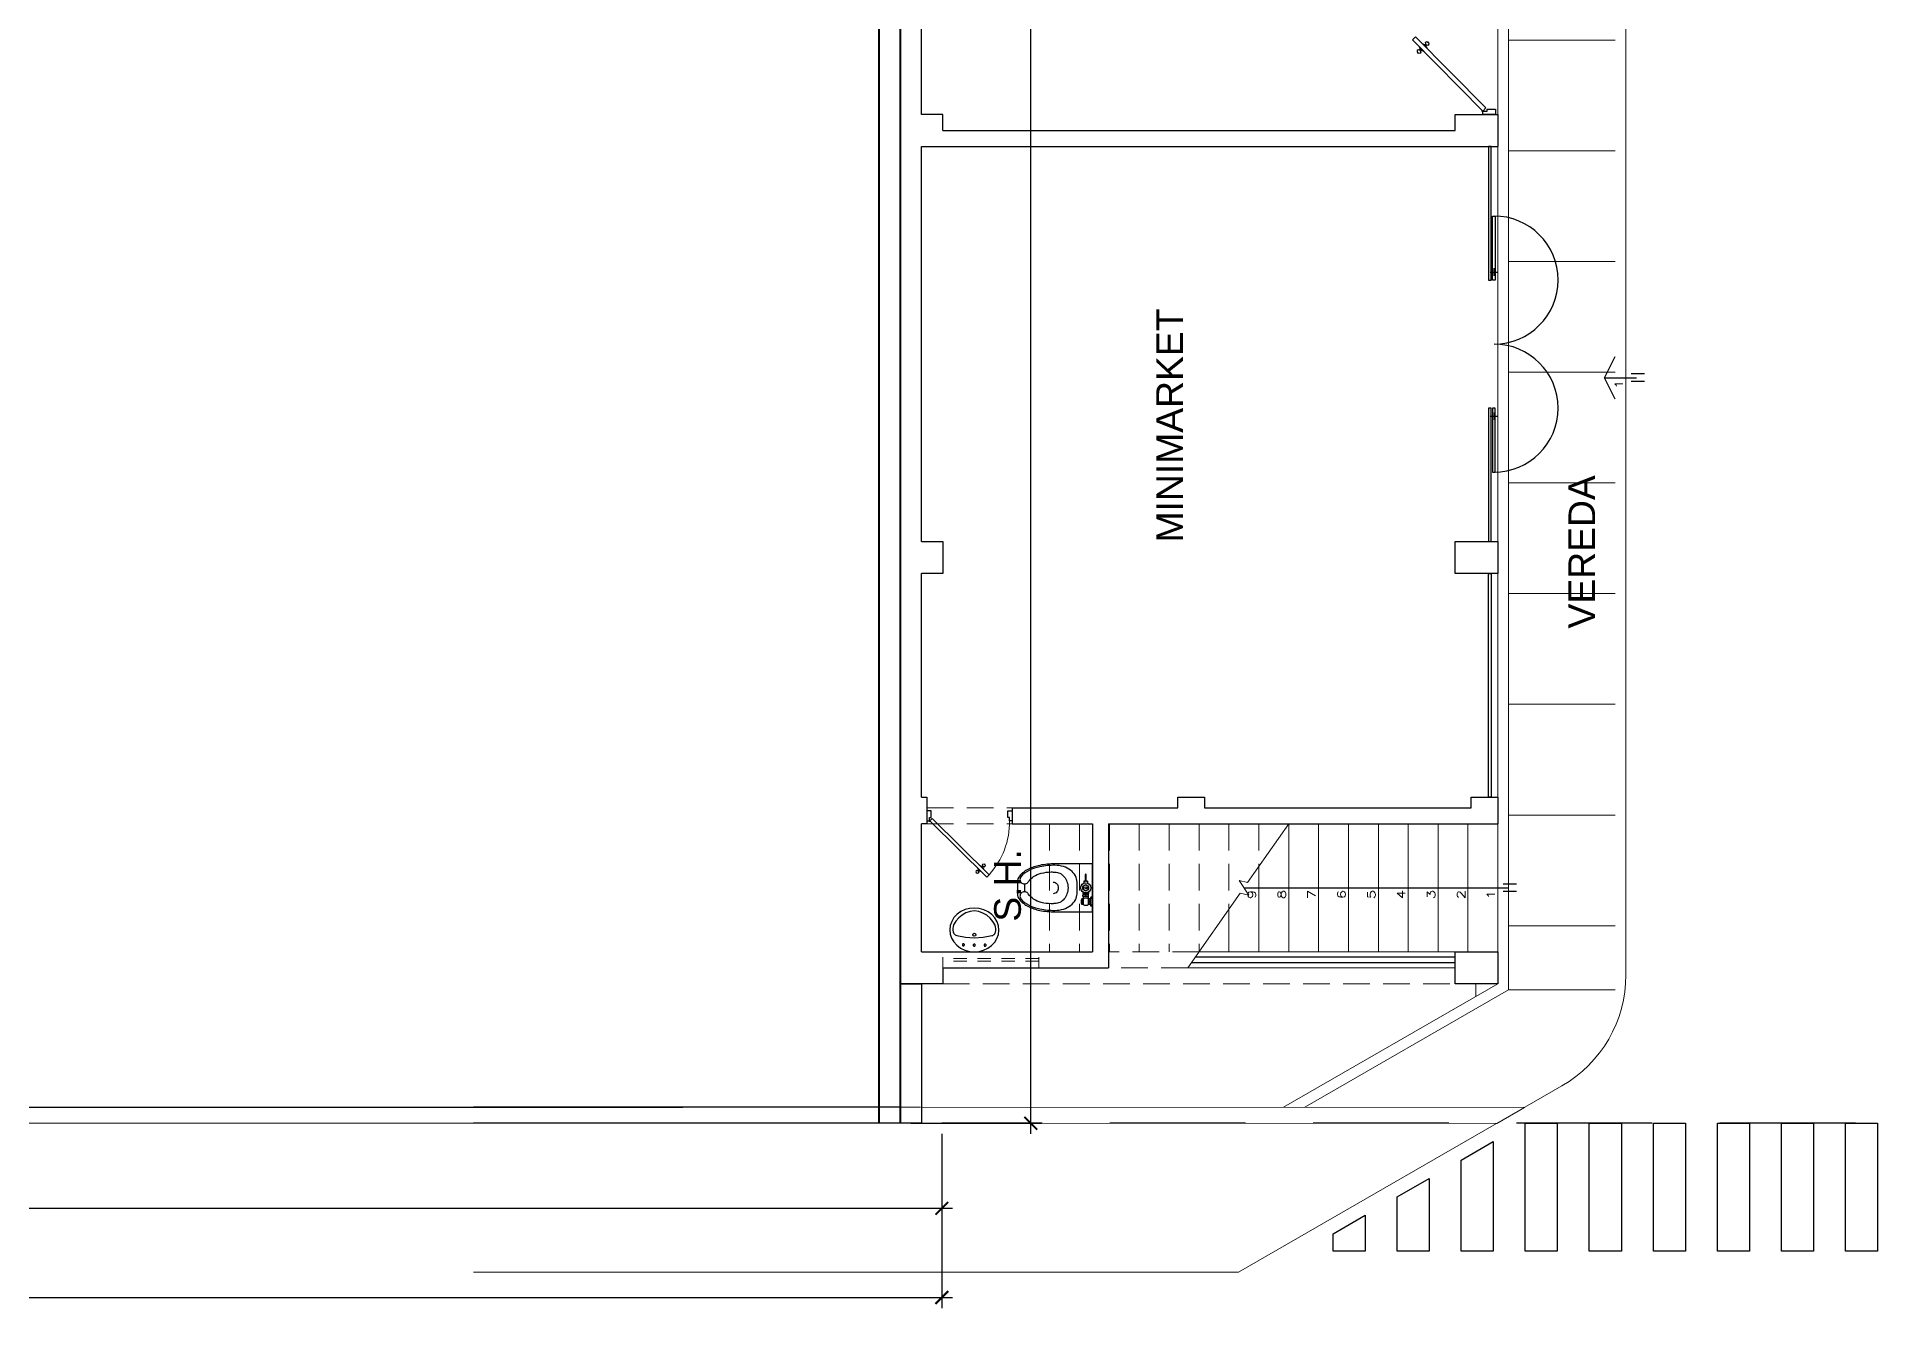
# Model space of a CAD drawing. Header units: metres. Extents: x 2026 to 2182, y 1015 to 1085.
# Drawn here: x 2139.39 to 2156.64, y 1029.31 to 1041.22 of the extents above; entities that cross this region are included whole.
import ezdxf

# ---------------------------------------------------------------- set-up
doc = ezdxf.new("R2010")
doc.units = ezdxf.units.M
doc.linetypes.add('DASHED2', pattern=[0.375, 0.25, -0.125])
doc.linetypes.add('HIDDEN', pattern=[9.525, 6.35, -3.175])
doc.layers.get('Defpoints').update_dxf_attribs({"lineweight": 0})
for name, color, linetype in [('0.2', 2, 'Continuous'), ('015', 40, 'Continuous'), ('015 texto', 40, 'Continuous'), ('03', 3, 'Continuous'), ('04', 4, 'Continuous'), ('1', 1, 'Continuous'), ('AMBIENTES', 3, 'Continuous')]:
    doc.layers.add(name, color=color, linetype=linetype)
for name, color, linetype, lineweight in [('005', 8, 'Continuous', 0), ('01', 9, 'HIDDEN', 9), ('02', 2, 'Continuous', 0), ('muro02', 3, 'Continuous', 18), ('MUROS', 1, 'Continuous', 40), ('PROYECCIONES', 4, 'DASHED2', 5)]:
    doc.layers.add(name, color=color, linetype=linetype, lineweight=lineweight)
doc.styles.add('COTA50', font='romans.shx', dxfattribs={"height": 0.4})
doc.styles.add('ROMANS', font='ROMANS')
doc.styles.add('TITLEINFO', font='arial.ttf', dxfattribs={"height": 0.2})
doc.dimstyles.new('1-100', dxfattribs={"dimscale": 0.1, "dimtxt": 0.4, "dimasz": 1.2, "dimexe": 1, "dimexo": 1, "dimgap": 0.8, "dimtad": 1, "dimzin": 4, "dimdsep": 46, "dimtxsty": 'COTA50', "dimblk": 'ARCHTICK', "dimcen": 2.5, "dimdle": 1, "dimclrd": 1, "dimclre": 1, "dimclrt": 256, "dimadec": 0, "dimazin": 0, "dimtfac": 1, "dimtix": 1, "dimtmove": 2, "dimatfit": 3, "dimfxl": 0, "dimtolj": 1, "dimtzin": 4, "dimarcsym": 0})

# ---------------------------------------------------------------- blocks, each defined once
blk = doc.blocks.new('_ARCHTICK')
at = {"color": 0, "linetype": 'ByBlock', "const_width": 0.15}
blk.add_lwpolyline([(-0.5, -0.5), (0.5, 0.5)], dxfattribs=at)
blk = doc.blocks.new('*D41')
at = {"color": 1, "lineweight": -2}
for p, q in [((2070.76, 1030.94), (2070.76, 1029.307)), ((2147.868, 1030.94), (2147.868, 1029.307)), ((2070.66, 1029.407), (2147.968, 1029.407))]:
    blk.add_line(p, q, dxfattribs=at)
at = {"layer": 'Defpoints', "color": 0}
for p in [(2070.76, 1031.04), (2147.868, 1031.04), (2147.868, 1029.407)]:
    blk.add_point(p, dxfattribs=at)
at = {"color": 1, "lineweight": -2, "xscale": 0.1199999999999999, "yscale": 0.1199999999999999, "zscale": 0.1199999999999999, "rotation": 180}
blk.add_blockref('_ARCHTICK', (2070.76, 1029.407), dxfattribs=at)
at = {"color": 1, "lineweight": -2, "xscale": 0.1199999999999999, "yscale": 0.1199999999999999, "zscale": 0.1199999999999999}
blk.add_blockref('_ARCHTICK', (2147.868, 1029.407), dxfattribs=at)
at = {"insert": (2109.314, 1029.687), "char_height": 0.4, "attachment_point": 5, "style": 'COTA50'}
blk.add_mtext('\\A1;76.72', dxfattribs=at)
blk = doc.blocks.new('*D58')
at = {"color": 1, "lineweight": -2}
for p, q in [((2147.868, 1030.94), (2147.868, 1030.142)), ((2125.702, 1030.89), (2125.702, 1030.142)), ((2147.968, 1030.242), (2125.602, 1030.242))]:
    blk.add_line(p, q, dxfattribs=at)
at = {"layer": 'Defpoints', "color": 0}
for p in [(2125.702, 1030.99), (2147.868, 1031.04), (2125.702, 1030.242)]:
    blk.add_point(p, dxfattribs=at)
at = {"color": 1, "lineweight": -2, "xscale": 0.1199999999999999, "yscale": 0.1199999999999999, "zscale": 0.1199999999999999, "rotation": 180}
blk.add_blockref('_ARCHTICK', (2125.702, 1030.242), dxfattribs=at)
at = {"color": 1, "lineweight": -2, "xscale": 0.1199999999999999, "yscale": 0.1199999999999999, "zscale": 0.1199999999999999}
blk.add_blockref('_ARCHTICK', (2147.868, 1030.242), dxfattribs=at)
at = {"insert": (2136.785, 1030.522), "char_height": 0.4, "attachment_point": 5, "style": 'COTA50'}
blk.add_mtext('\\A1;22.17', dxfattribs=at)
blk = doc.blocks.new('WC-F1-P')
blk.add_line((-1.35, -23.32), (1.35, -23.32))
for points in [[(-8.25, -12.88, 0.049648), (-7.73, -18.09, 0.06346), (-6.42, -21.98, 0.103485), (-4.1, -24.97, 0.178458), (-2, -25.75), (2, -25.75, 0.178458), (4.1, -24.97, 0.103485), (6.42, -21.98, 0.06346), (7.73, -18.09, 0.049648), (8.25, -12.88), (8.25, 0), (-8.25, 0)], [(3.78, -24.59, 0.103485), (5.97, -21.76, 0.06346), (7.24, -17.99, 0.049648), (7.75, -12.88, 0.075858), (7.29, -9.87, 0.086069), (6.07, -7.49, 0.105985), (4.11, -5.79, 0.126201), (2, -5.25), (-2, -5.25, 0.126201), (-4.11, -5.79, 0.105985), (-6.07, -7.49, 0.086069), (-7.29, -9.87, 0.075858), (-7.75, -12.88, 0.049648), (-7.24, -17.99, 0.06346), (-5.97, -21.76, 0.103485), (-3.78, -24.59, 0.097511), (-3.21, -24.83, 0.09808), (-2.6, -24.84, 0.098895), (-2.04, -24.61, 0.099479), (-1.61, -24.18, 0.099479), (-1.38, -23.62, 0.098895), (-1.38, -23.01, 0.09808), (-1.62, -22.45, 0.097511), (-2.05, -22.02, -0.102445), (-3.86, -20.17, -0.077884), (-5.02, -17.55, -0.065096), (-5.46, -14.15, -0.024284), (-5.4, -12.88, -0.115331), (-5.01, -11.19, -0.103946), (-3.82, -9.68, -0.091071), (-2.11, -8.71, -0.083675), (0, -8.35, -0.083675), (2.11, -8.71, -0.091071), (3.82, -9.68, -0.103946), (5.01, -11.19, -0.115331), (5.4, -12.88, -0.024284), (5.46, -14.15, -0.065096), (5.02, -17.55, -0.077884), (3.86, -20.17, -0.102445), (2.05, -22.02, 0.097511), (1.62, -22.45, 0.09808), (1.38, -23.01, 0.098895), (1.38, -23.62, 0.099479), (1.61, -24.18, 0.099479), (2.04, -24.61, 0.098895), (2.6, -24.84, 0.09808), (3.21, -24.83, 0.097511)]]:
    blk.add_lwpolyline(points, format="xyb", close=True)
blk.add_lwpolyline([(-2, -13.44, -0.111064), (-1.85, -12.78, -0.102841), (-1.41, -12.2, -0.093011), (-0.78, -11.83, -0.087082), (0, -11.69, -0.087082), (0.78, -11.83, -0.093011), (1.41, -12.2, -0.102841), (1.85, -12.78, -0.111064), (2, -13.44, -0.111064)], format="xyb")
blk.add_circle((0, -2.3), 1)
blk = doc.blocks.new('FVALV1-P')
for p, q in [((-2.38, 0.12), (-4.62, 0.12)), ((-2.26, 0.62), (-2.26, -0.62)), ((-2.26, 0.62), (-1.64, 0.62)), ((1.44, 0.99), (1.92, 0.99)), ((1.92, 0.99), (1.92, -0.99)), ((1.92, 0.87), (2.42, 0.87)), ((2.92, 0.99), (2.42, 0.99)), ((2.42, 0.99), (2.42, -0.99)), ((2.92, 0), (2.42, 0)), ((2.92, 0.99), (2.92, -0.99)), ((2.92, 0.87), (5.75, 0.87)), ((6.25, 2.25), (3.25, 2.25)), ((3.25, 2.25), (3.25, 1.75)), ((3.75, 1.61), (3.75, 0.87)), ((3.88, 1.58), (3.88, 1.12)), ((4, 0.99), (4.5, 0.99)), ((4.62, 1.5), (4.62, 1.12)), ((4.88, 1.5), (4.88, 1.12)), ((5, 0.99), (5.5, 0.99)), ((5.62, 1.58), (5.62, 1.12)), ((5.75, 1.61), (5.75, 0.87)), ((6.25, 2.25), (6.25, 1.75)), ((-2.38, -0.13), (-4.62, -0.13)), ((-2.26, -0.62), (-1.64, -0.62)), ((1.44, -0.99), (1.92, -0.99)), ((1.92, -0.87), (2.42, -0.87)), ((2.92, -0.99), (2.42, -0.99)), ((2.92, -0.87), (5.75, -0.87)), ((3.75, -0.87), (3.75, -1.37)), ((3.88, -1.24), (3.88, -1.43)), ((4, -1.12), (4.5, -1.12)), ((4.62, -1.24), (4.62, -1.61)), ((4.88, -1.24), (4.88, -1.61)), ((5, -1.12), (5.5, -1.12)), ((5.62, -1.24), (5.62, -1.43)), ((5.75, -0.87), (5.75, -1.37))]:
    blk.add_line(p, q)
blk.add_lwpolyline([(1, 0), (0.5, 0.87), (-0.5, 0.87), (-1, 0), (-0.5, -0.87), (0.5, -0.87)], close=True)
for radius in [1.75, 1, 0.342]:
    blk.add_circle((0, 0), radius)
for centre, radius, start, end in [((-4.62, 0), 0.125, 90, 270), ((-2.38, 0.25), 0.125, 270, 0), ((4.75, 6.13), 4.63, 251.07536, 288.92464), ((5.12, 0), 1.63, 147.79577, 212.20423), ((4, 1.12), 0.125, 180, 270), ((4.5, 1.12), 0.125, 270, 0), ((5, 1.12), 0.125, 180, 270), ((5.5, 1.12), 0.125, 270, 0), ((4.38, 0), 1.62, 327.79517, 32.20483), ((-2.38, -0.25), 0.125, 0, 90), ((4.75, 0.51), 2.12, 241.92751, 298.07249), ((4, -1.24), 0.125, 90, 180), ((4.5, -1.24), 0.125, 0, 90), ((5, -1.24), 0.125, 90, 180), ((5.5, -1.24), 0.125, 0, 90)]:
    blk.add_arc(centre, radius, start, end)

msp = doc.modelspace()

# ---------------------------------------------------------------- linework, layer by layer
at = {"color": 1}
for p, q in [((2148.701, 1030.94), (2148.701, 1065.35)), ((2147.578, 1031.04), (2148.801, 1031.04))]:
    msp.add_line(p, q, dxfattribs=at)
for p, q in [((2153.056, 1040.49), (2152.937, 1040.49)), ((2147.728, 1033.968), (2147.728, 1033.873)), ((2148.528, 1033.968), (2148.528, 1033.873))]:
    msp.add_line(p, q)
at = {"linetype": 'HIDDEN', "ltscale": 0.2}
msp.add_line((2171.668, 1031.04), (2147.868, 1031.04), dxfattribs=at)
at = {"linetype": 'Continuous'}
for points in [[(2152.936, 1040.523), (2152.965, 1040.553), (2152.306, 1041.219), (2152.277, 1041.19)], [(2152.429, 1041.167), (2152.427, 1041.165), (2152.424, 1041.169), (2152.426, 1041.171)], [(2152.328, 1041.066), (2152.33, 1041.069), (2152.327, 1041.072), (2152.325, 1041.07)], [(2147.755, 1033.872), (2147.778, 1033.895), (2148.311, 1033.368), (2148.288, 1033.345)], [(2148.189, 1033.386), (2148.191, 1033.388), (2148.194, 1033.385), (2148.192, 1033.383)], [(2148.27, 1033.467), (2148.268, 1033.465), (2148.271, 1033.462), (2148.273, 1033.464)]]:
    msp.add_lwpolyline(points, close=True, dxfattribs=at)
for points in [[(2152.383, 1041.083), (2152.34, 1041.127), (2152.351, 1041.1), (2152.345, 1041.094, -0.414214), (2152.341, 1041.094, 0.990713), (2152.326, 1041.073), (2152.332, 1041.067)], [(2152.342, 1041.125), (2152.385, 1041.081), (2152.358, 1041.093), (2152.352, 1041.087, 0.414214), (2152.352, 1041.083, -0.990713), (2152.332, 1041.067), (2152.326, 1041.073)], [(2152.412, 1041.112), (2152.369, 1041.156), (2152.396, 1041.144), (2152.402, 1041.151, 0.414214), (2152.402, 1041.155, -0.990713), (2152.422, 1041.17), (2152.428, 1041.164)], [(2152.371, 1041.154), (2152.414, 1041.11), (2152.403, 1041.137), (2152.409, 1041.144, -0.414214), (2152.413, 1041.144, 0.990713), (2152.428, 1041.164), (2152.422, 1041.17)], [(2148.236, 1033.397), (2148.201, 1033.432), (2148.21, 1033.41), (2148.205, 1033.405, -0.414214), (2148.202, 1033.405, 0.990713), (2148.19, 1033.389), (2148.195, 1033.384)], [(2148.203, 1033.43), (2148.238, 1033.395), (2148.216, 1033.404), (2148.211, 1033.399, 0.414214), (2148.211, 1033.396, -0.990713), (2148.195, 1033.384), (2148.19, 1033.389)], [(2148.259, 1033.42), (2148.224, 1033.455), (2148.246, 1033.445), (2148.251, 1033.45, 0.414214), (2148.251, 1033.454, -0.990713), (2148.267, 1033.466), (2148.272, 1033.461)], [(2148.226, 1033.453), (2148.261, 1033.418), (2148.251, 1033.44), (2148.257, 1033.445, -0.414214), (2148.26, 1033.445, 0.990713), (2148.272, 1033.461), (2148.267, 1033.466)]]:
    msp.add_lwpolyline(points, format="xyb", dxfattribs=at)
for points in [[(2152.937, 1040.49), (2152.937, 1040.521), (2152.978, 1040.521), (2152.978, 1040.541), (2153.057, 1040.541), (2153.056, 1040.49)], [(2147.728, 1033.873), (2147.753, 1033.873), (2147.753, 1033.905), (2147.769, 1033.905), (2147.769, 1033.968), (2147.728, 1033.968)], [(2148.528, 1033.873), (2148.503, 1033.873), (2148.503, 1033.905), (2148.486, 1033.905), (2148.486, 1033.968), (2148.528, 1033.968)]]:
    msp.add_lwpolyline(points)
at = {"extrusion": (0, 0, -1), "flags": 128}
for points in [[(-2148.171, 1032.645), (-2148.216, 1032.649), (-2148.259, 1032.661), (-2148.299, 1032.679), (-2148.334, 1032.705), (-2148.363, 1032.736), (-2148.384, 1032.771), (-2148.398, 1032.809), (-2148.402, 1032.849), (-2148.398, 1032.889), (-2148.385, 1032.928), (-2148.364, 1032.964), (-2148.336, 1032.995), (-2148.301, 1033.021), (-2148.261, 1033.04), (-2148.218, 1033.052), (-2148.173, 1033.056), (-2148.128, 1033.052), (-2148.085, 1033.041), (-2148.045, 1033.022), (-2148.01, 1032.997), (-2147.981, 1032.966), (-2147.96, 1032.931), (-2147.946, 1032.892), (-2147.942, 1032.852), (-2147.946, 1032.812), (-2147.959, 1032.774), (-2147.98, 1032.738), (-2148.008, 1032.707), (-2148.043, 1032.681), (-2148.083, 1032.662), (-2148.126, 1032.65), (-2148.171, 1032.645)], [(-2148.174, 1033.029), (-2148.133, 1033.023), (-2148.094, 1033.01), (-2148.058, 1032.99), (-2148.026, 1032.964), (-2147.999, 1032.933), (-2147.978, 1032.897)], [(-2148.367, 1032.894), (-2148.347, 1032.93), (-2148.321, 1032.962), (-2148.289, 1032.989), (-2148.253, 1033.009), (-2148.215, 1033.023), (-2148.174, 1033.029)], [(-2147.978, 1032.897), (-2147.973, 1032.882), (-2147.97, 1032.865), (-2147.971, 1032.849), (-2147.974, 1032.832)], [(-2148.371, 1032.829), (-2148.374, 1032.846), (-2148.375, 1032.862), (-2148.372, 1032.879), (-2148.367, 1032.894)], [(-2147.974, 1032.832), (-2147.977, 1032.825), (-2147.981, 1032.818), (-2147.987, 1032.812), (-2147.993, 1032.806), (-2148, 1032.802), (-2148.008, 1032.8)], [(-2148.008, 1032.8), (-2148.089, 1032.783), (-2148.172, 1032.777)], [(-2148.172, 1032.777), (-2148.255, 1032.782), (-2148.336, 1032.797)], [(-2148.336, 1032.797), (-2148.344, 1032.8), (-2148.351, 1032.804), (-2148.358, 1032.809), (-2148.363, 1032.815), (-2148.368, 1032.822), (-2148.371, 1032.829)]]:
    msp.add_lwpolyline(points, dxfattribs=at)
for points in [[(-2148.062, 1032.704), (-2148.064, 1032.703), (-2148.066, 1032.702), (-2148.067, 1032.702), (-2148.069, 1032.701), (-2148.071, 1032.701), (-2148.073, 1032.702), (-2148.074, 1032.703), (-2148.076, 1032.704), (-2148.077, 1032.705), (-2148.078, 1032.707), (-2148.079, 1032.708), (-2148.079, 1032.71), (-2148.079, 1032.712), (-2148.079, 1032.714), (-2148.078, 1032.716), (-2148.077, 1032.717), (-2148.076, 1032.718), (-2148.074, 1032.72), (-2148.072, 1032.72), (-2148.071, 1032.721), (-2148.069, 1032.721), (-2148.067, 1032.72), (-2148.065, 1032.72), (-2148.064, 1032.719), (-2148.062, 1032.718), (-2148.061, 1032.716), (-2148.06, 1032.714), (-2148.06, 1032.713), (-2148.06, 1032.711), (-2148.06, 1032.709), (-2148.06, 1032.707), (-2148.061, 1032.706)], [(-2148.164, 1032.702), (-2148.166, 1032.701), (-2148.168, 1032.7), (-2148.169, 1032.699), (-2148.171, 1032.699), (-2148.173, 1032.699), (-2148.175, 1032.7), (-2148.176, 1032.7), (-2148.178, 1032.701), (-2148.179, 1032.703), (-2148.18, 1032.704), (-2148.181, 1032.706), (-2148.181, 1032.708), (-2148.181, 1032.71), (-2148.181, 1032.712), (-2148.18, 1032.713), (-2148.179, 1032.715), (-2148.178, 1032.716), (-2148.176, 1032.717), (-2148.174, 1032.718), (-2148.173, 1032.718), (-2148.171, 1032.718), (-2148.169, 1032.718), (-2148.167, 1032.717), (-2148.166, 1032.716), (-2148.164, 1032.715), (-2148.163, 1032.714), (-2148.162, 1032.712), (-2148.162, 1032.71), (-2148.162, 1032.708), (-2148.162, 1032.707), (-2148.162, 1032.705), (-2148.163, 1032.703)], [(-2148.266, 1032.701), (-2148.268, 1032.7), (-2148.27, 1032.699), (-2148.271, 1032.698), (-2148.273, 1032.698), (-2148.275, 1032.698), (-2148.277, 1032.699), (-2148.278, 1032.7), (-2148.28, 1032.701), (-2148.281, 1032.702), (-2148.282, 1032.704), (-2148.283, 1032.705), (-2148.283, 1032.707), (-2148.283, 1032.709), (-2148.283, 1032.711), (-2148.282, 1032.712), (-2148.281, 1032.714), (-2148.28, 1032.715), (-2148.278, 1032.716), (-2148.276, 1032.717), (-2148.275, 1032.718), (-2148.273, 1032.718), (-2148.271, 1032.717), (-2148.269, 1032.717), (-2148.268, 1032.716), (-2148.266, 1032.714), (-2148.265, 1032.713), (-2148.264, 1032.711), (-2148.264, 1032.71), (-2148.264, 1032.708), (-2148.264, 1032.706), (-2148.264, 1032.704), (-2148.265, 1032.703)]]:
    msp.add_lwpolyline(points, close=True, dxfattribs=at)
for centre, radius in [((2152.933, 1040.521), 0.00413), ((2147.753, 1033.869), 0.0033), ((2148.172, 1032.806), 0.0137)]:
    msp.add_circle(centre, radius)
at = {"linetype": 'Continuous', "lineweight": 0}
msp.add_arc((2147.753, 1033.869), 0.75, 318.0911, 0.2519, dxfattribs=at)
at = {"layer": '0.2'}
msp.add_line((2147.478, 1031.04), (2147.278, 1031.04), dxfattribs=at)
at = {"layer": '005'}
for p, q in [((2153.178, 1032.288), (2153.178, 1044.3)), ((2153.078, 1041.49), (2153.078, 1040.49)), ((2153.178, 1041.188), (2154.178, 1041.188)), ((2153.078, 1036.49), (2153.078, 1040.19)), ((2153.178, 1040.151), (2154.178, 1040.151)), ((2153.178, 1039.114), (2154.178, 1039.114)), ((2153.178, 1038.076), (2154.178, 1038.076)), ((2153.178, 1037.039), (2154.178, 1037.039)), ((2153.078, 1034.095), (2153.078, 1036.19)), ((2153.178, 1036.002), (2154.178, 1036.002)), ((2153.178, 1034.965), (2154.178, 1034.965)), ((2153.178, 1033.927), (2154.178, 1033.927)), ((2153.178, 1032.89), (2154.178, 1032.89)), ((2153.078, 1032.345), (2151.07, 1031.189)), ((2152.873, 1032.345), (2152.873, 1032.227)), ((2153.178, 1032.288), (2151.27, 1031.189)), ((2153.178, 1032.288), (2154.178, 1032.288))]:
    msp.add_line(p, q, dxfattribs=at)
at = {"layer": '01'}
for p, q in [((2151.118, 1033.845), (2151.118, 1032.645)), ((2151.398, 1033.845), (2151.398, 1032.645)), ((2151.678, 1033.845), (2151.678, 1032.645)), ((2151.958, 1033.845), (2151.958, 1032.645)), ((2152.238, 1033.845), (2152.238, 1032.645)), ((2152.518, 1033.845), (2152.518, 1032.645)), ((2152.798, 1033.845), (2152.798, 1032.645)), ((2153.078, 1033.845), (2153.078, 1032.645)), ((2150.838, 1033.445), (2150.838, 1032.645)), ((2150.558, 1033.045), (2150.558, 1032.645))]:
    msp.add_line(p, q, dxfattribs=at)
at = {"layer": '015'}
for p, q in [((2154.078, 1038.025), (2154.178, 1038.225)), ((2154.078, 1038.025), (2154.378, 1038.025)), ((2154.178, 1037.825), (2154.078, 1038.025)), ((2154.453, 1038.06), (2154.328, 1038.06)), ((2154.453, 1037.99), (2154.328, 1037.99)), ((2150.698, 1033.245), (2153.178, 1033.245)), ((2153.253, 1033.28), (2153.128, 1033.28)), ((2153.253, 1033.21), (2153.128, 1033.21)), ((2125.81, 1031.19), (2145.442, 1031.19)), ((2153.335, 1029.84), (2153.335, 1031.04)), ((2153.335, 1031.04), (2153.635, 1031.04)), ((2153.635, 1031.04), (2153.635, 1029.84)), ((2153.935, 1029.84), (2153.935, 1031.04)), ((2153.935, 1031.04), (2154.235, 1031.04)), ((2154.235, 1031.04), (2154.235, 1029.84)), ((2154.535, 1029.84), (2154.535, 1031.04)), ((2154.535, 1031.04), (2154.835, 1031.04)), ((2154.835, 1031.04), (2154.835, 1029.84)), ((2155.135, 1029.84), (2155.135, 1031.04)), ((2155.135, 1031.04), (2155.435, 1031.04)), ((2155.435, 1031.04), (2155.435, 1029.84)), ((2155.735, 1029.84), (2155.735, 1031.04)), ((2155.735, 1031.04), (2156.035, 1031.04)), ((2156.035, 1031.04), (2156.035, 1029.84)), ((2156.335, 1029.84), (2156.335, 1031.04)), ((2156.335, 1031.04), (2156.635, 1031.04)), ((2156.635, 1031.04), (2156.635, 1029.84)), ((2152.735, 1030.695), (2153.035, 1030.868)), ((2153.035, 1030.868), (2153.035, 1029.84)), ((2152.735, 1029.84), (2152.735, 1030.695)), ((2152.135, 1030.349), (2152.435, 1030.522)), ((2152.435, 1030.522), (2152.435, 1029.84)), ((2152.135, 1029.84), (2152.135, 1030.349)), ((2151.535, 1030.004), (2151.835, 1030.177)), ((2151.835, 1030.177), (2151.835, 1029.84)), ((2151.535, 1029.84), (2151.535, 1030.004)), ((2151.835, 1029.84), (2151.535, 1029.84)), ((2152.435, 1029.84), (2152.135, 1029.84)), ((2153.035, 1029.84), (2152.735, 1029.84)), ((2153.635, 1029.84), (2153.335, 1029.84)), ((2154.235, 1029.84), (2153.935, 1029.84)), ((2154.835, 1029.84), (2154.535, 1029.84)), ((2155.435, 1029.84), (2155.135, 1029.84)), ((2156.035, 1029.84), (2155.735, 1029.84)), ((2156.635, 1029.84), (2156.335, 1029.84))]:
    msp.add_line(p, q, dxfattribs=at)
at = {"layer": '02'}
for p, q in [((2154.278, 1044.4), (2154.278, 1032.429)), ((2150.733, 1033.295), (2151.118, 1033.845)), ((2150.173, 1032.495), (2150.664, 1033.196)), ((2150.743, 1033.178), (2150.654, 1033.313)), ((2150.654, 1033.313), (2150.733, 1033.295)), ((2150.664, 1033.196), (2150.743, 1033.178)), ((2150.173, 1032.495), (2152.678, 1032.495)), ((2152.678, 1032.645), (2150.278, 1032.645)), ((2152.678, 1032.495), (2152.678, 1032.645)), ((2153.677, 1031.389), (2150.649, 1029.645)), ((2147.678, 1031.19), (2147.678, 1031.04)), ((2153.329, 1031.188), (2147.678, 1031.19)), ((2153.068, 1031.038), (2153.329, 1031.188)), ((2147.678, 1031.04), (2153.068, 1031.038)), ((2150.649, 1029.645), (2143.478, 1029.645))]:
    msp.add_line(p, q, dxfattribs=at)
msp.add_arc((2153.078, 1032.429), 1.2, 299.9297, 0, dxfattribs=at)
at = {"layer": '03'}
for p, q in [((2147.478, 1031.04), (2147.478, 1032.345)), ((2147.478, 1032.345), (2147.678, 1032.345)), ((2147.678, 1032.345), (2147.678, 1031.04)), ((2147.478, 1031.19), (2143.478, 1031.19)), ((2147.478, 1031.04), (2143.478, 1031.04)), ((2147.678, 1031.04), (2147.478, 1031.04))]:
    msp.add_line(p, q, dxfattribs=at)
at = {"layer": '04'}
for p, q in [((2147.478, 1032.345), (2147.478, 1054.45)), ((2147.678, 1040.49), (2147.678, 1043.9)), ((2147.878, 1040.49), (2147.678, 1040.49)), ((2147.678, 1040.49), (2147.678, 1040.49)), ((2147.878, 1040.34), (2147.878, 1040.49)), ((2152.678, 1040.34), (2152.678, 1040.49)), ((2152.678, 1040.49), (2153.078, 1040.49)), ((2153.078, 1040.49), (2153.078, 1040.19)), ((2147.878, 1040.34), (2152.678, 1040.34)), ((2147.678, 1040.19), (2153.078, 1040.19)), ((2147.678, 1036.49), (2147.678, 1040.19)), ((2147.678, 1036.49), (2147.878, 1036.49)), ((2147.878, 1036.49), (2147.878, 1036.19)), ((2152.678, 1036.19), (2152.678, 1036.49)), ((2152.678, 1036.49), (2153.078, 1036.49)), ((2153.078, 1036.49), (2153.078, 1036.19)), ((2147.678, 1034.095), (2147.678, 1036.19)), ((2147.878, 1036.19), (2147.678, 1036.19)), ((2153.078, 1036.19), (2152.678, 1036.19)), ((2147.478, 1033.845), (2147.478, 1034.095)), ((2147.678, 1034.095), (2147.728, 1034.095)), ((2147.728, 1034.095), (2147.728, 1033.845)), ((2150.078, 1033.995), (2150.078, 1034.095)), ((2150.078, 1034.095), (2150.328, 1034.095)), ((2150.328, 1034.095), (2150.328, 1033.995)), ((2152.828, 1033.995), (2152.828, 1034.095)), ((2152.828, 1034.095), (2153.078, 1034.095)), ((2153.078, 1034.095), (2153.078, 1033.845)), ((2148.528, 1033.995), (2150.078, 1033.995)), ((2148.528, 1033.995), (2148.528, 1033.845)), ((2150.328, 1033.995), (2152.828, 1033.995)), ((2147.678, 1032.645), (2147.678, 1033.845)), ((2147.728, 1033.845), (2147.678, 1033.845)), ((2148.528, 1033.845), (2149.278, 1033.845)), ((2149.278, 1033.845), (2149.278, 1032.645)), ((2149.428, 1033.845), (2153.078, 1033.845)), ((2149.428, 1033.845), (2149.428, 1032.495)), ((2147.678, 1032.645), (2149.278, 1032.645)), ((2147.878, 1032.495), (2149.428, 1032.495)), ((2147.878, 1032.495), (2147.878, 1032.345)), ((2152.678, 1032.345), (2152.678, 1032.645)), ((2152.678, 1032.645), (2153.078, 1032.645)), ((2153.078, 1032.645), (2153.078, 1032.345)), ((2147.878, 1032.345), (2147.478, 1032.345)), ((2153.078, 1032.345), (2152.678, 1032.345))]:
    msp.add_line(p, q, dxfattribs=at)
at = {"layer": '1'}
for p, q in [((2153.016, 1040.19), (2152.991, 1040.19)), ((2152.991, 1040.19), (2152.991, 1038.94)), ((2153.016, 1038.94), (2153.016, 1040.19)), ((2153.042, 1038.98), (2153.042, 1039.05)), ((2152.991, 1038.94), (2153.016, 1038.94)), ((2153.007, 1039.015), (2153.077, 1039.015)), ((2153.016, 1037.74), (2152.991, 1037.74)), ((2152.991, 1037.74), (2152.991, 1036.49)), ((2153.016, 1036.49), (2153.016, 1037.74)), ((2153.042, 1037.7), (2153.042, 1037.63)), ((2153.007, 1037.665), (2153.077, 1037.665)), ((2152.991, 1036.49), (2153.016, 1036.49)), ((2152.991, 1034.095), (2152.991, 1036.19)), ((2152.991, 1036.19), (2153.016, 1036.19)), ((2153.016, 1036.19), (2153.016, 1034.095)), ((2153.016, 1034.095), (2152.991, 1034.095)), ((2150.208, 1032.545), (2152.678, 1032.545)), ((2152.678, 1032.596), (2150.244, 1032.596)), ((2152.678, 1032.545), (2152.678, 1032.596))]:
    msp.add_line(p, q, dxfattribs=at)
for points in [[(2153.054, 1039.54), (2153.054, 1038.94), (2153.029, 1038.94), (2153.029, 1039.54)], [(2153.054, 1037.14), (2153.054, 1037.74), (2153.029, 1037.74), (2153.029, 1037.14)]]:
    msp.add_lwpolyline(points, close=True, dxfattribs=at)
for centre in [(2153.042, 1038.94), (2153.042, 1037.74)]:
    msp.add_arc(centre, 0.6, 270, 90, dxfattribs=at)
at = {"layer": 'muro02'}
for p, q in [((2137.31, 1031.19), (2147.668, 1031.19)), ((2137.31, 1031.04), (2147.668, 1031.04))]:
    msp.add_line(p, q, dxfattribs=at)
at = {"layer": 'MUROS'}
for p, q in [((2147.278, 1065.45), (2147.278, 1031.04)), ((2147.478, 1065.25), (2147.478, 1031.04)), ((2147.278, 1048.34), (2147.278, 1036.988)), ((2147.278, 1040.44), (2147.278, 1036.39))]:
    msp.add_line(p, q, dxfattribs=at)
at = {"layer": 'PROYECCIONES'}
for p, q in [((2147.728, 1033.995), (2148.528, 1033.995)), ((2147.728, 1033.845), (2148.528, 1033.845)), ((2148.878, 1033.845), (2148.878, 1032.645)), ((2149.158, 1033.845), (2149.158, 1032.645)), ((2149.438, 1033.845), (2149.438, 1032.645)), ((2149.718, 1033.845), (2149.718, 1032.645)), ((2149.998, 1033.845), (2149.998, 1032.645)), ((2150.278, 1033.845), (2150.278, 1032.645)), ((2150.558, 1033.845), (2150.558, 1033.045)), ((2150.838, 1033.845), (2150.838, 1033.445)), ((2150.278, 1032.645), (2149.428, 1032.645)), ((2150.173, 1032.495), (2149.428, 1032.495)), ((2147.878, 1032.345), (2152.678, 1032.345))]:
    msp.add_line(p, q, dxfattribs=at)
at = {"layer": 'PROYECCIONES', "ltscale": 0.25}
for p, q in [((2147.878, 1032.495), (2147.878, 1032.645)), ((2148.778, 1032.495), (2148.778, 1032.645))]:
    msp.add_line(p, q, dxfattribs=at)
at = {"layer": 'PROYECCIONES', "ltscale": 0.5}
for p, q in [((2148.778, 1032.583), (2147.878, 1032.583)), ((2148.778, 1032.558), (2147.878, 1032.558))]:
    msp.add_line(p, q, dxfattribs=at)

# ---------------------------------------------------------------- block references
at = {"xscale": 0.02727272726998453, "yscale": 0.02727272726998453, "zscale": 0.02727272726998453, "rotation": 270}
for name, p in [('WC-F1-P', (2149.278, 1033.245)), ('FVALV1-P', (2149.216, 1033.245))]:
    msp.add_blockref(name, p, dxfattribs=at)
at = {"color": 1, "xscale": 0.1199999999999999, "yscale": 0.1199999999999999, "zscale": 0.1199999999999999, "rotation": 270}
msp.add_blockref('_ARCHTICK', (2148.701, 1031.04), dxfattribs=at)

# ---------------------------------------------------------------- texts
at = {"layer": '015 texto', "ltscale": 0.015, "style": 'ROMANS', "width": 1.35}
for s, p in [('1', (2154.25, 1037.919)), ('9', (2150.81, 1033.139)), ('8', (2151.09, 1033.139)), ('7', (2151.37, 1033.139)), ('6', (2151.65, 1033.139)), ('5', (2151.93, 1033.139)), ('4', (2152.21, 1033.139)), ('3', (2152.49, 1033.139)), ('2', (2152.77, 1033.139)), ('1', (2153.05, 1033.139))]:
    msp.add_text(s, height=0.075, rotation=90, dxfattribs=at).set_placement(p)
at = {"layer": 'AMBIENTES', "style": 'TITLEINFO'}
for s, p in [('MINIMARKET', (2150.127, 1036.481)), ('VEREDA', (2153.989, 1035.675)), ('S.H.', (2148.608, 1032.928))]:
    msp.add_text(s, height=0.25, rotation=90, dxfattribs=at).set_placement(p)

# ---------------------------------------------------------------- dimensions: what is measured, and where the dimension line sits
dim = msp.add_linear_dim(base=(2147.868, 1029.407), p1=(2070.76, 1031.04), p2=(2147.868, 1031.04), text='76.72', dimstyle='1-100')
dim.commit()
dim.dimension.update_dxf_attribs({"geometry": '*D41', "text_midpoint": (2109.314, 1029.687)})
dim = msp.add_linear_dim(base=(2125.702, 1030.242), p1=(2147.868, 1031.04), p2=(2125.702, 1030.99), dimstyle='1-100')
dim.commit()
dim.dimension.update_dxf_attribs({"geometry": '*D58', "text_midpoint": (2136.785, 1030.522)})

doc.saveas('drawing.dxf')
